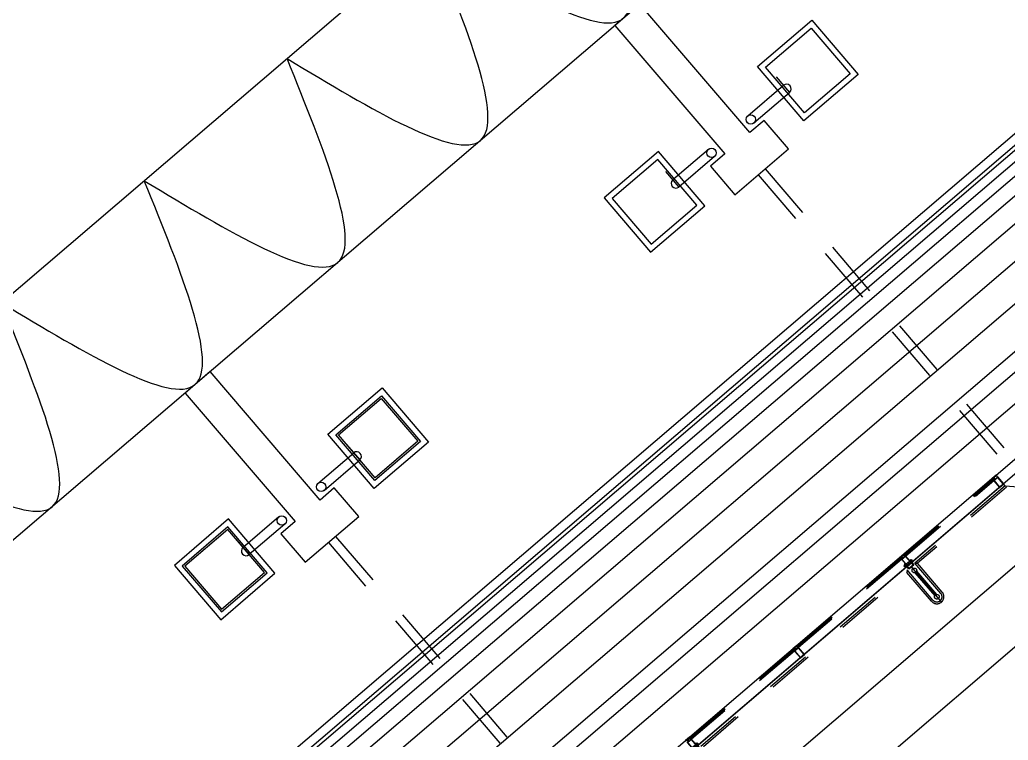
# Model space of a CAD drawing. Extents: x 268 to 383, y 668 to 793.
# Drawn here: x 363.144 to 365.297, y 775.425 to 776.994 of the extents above; entities that cross this region are included whole.
import ezdxf

# ---------------------------------------------------------------- set-up
doc = ezdxf.new("R2010")
doc.units = 0
doc.header["$LTSCALE"] = 0.5
doc.header["$MEASUREMENT"] = 0
for name, pattern in [('DASHDOTX2', [2, 1, -0.5, 0, -0.5]), ('DASHED2', [0.375, 0.25, -0.125]), ('HIDDEN', [0.375, 0.25, -0.125])]:
    doc.linetypes.add(name, pattern=pattern)
for name, color, linetype in [('2', 1, 'CONTINUOUS'), ('4', 3, 'CONTINUOUS'), ('6', 7, 'CONTINUOUS'), ('9', 1, 'DASHED2'), ('paredes', 1, 'CONTINUOUS'), ('PROYECCIONES', 6, 'HIDDEN'), ('talud', 5, 'CONTINUOUS'), ('texturas', 6, 'CONTINUOUS'), ('TUBERIA', 7, 'DASHDOTX2'), ('tuberia_alumbrado', 3, 'DASHED2'), ('ventanas', 1, 'CONTINUOUS'), ('vidrio', 6, 'CONTINUOUS')]:
    doc.layers.add(name, color=color, linetype=linetype)

# ---------------------------------------------------------------- blocks, each defined once
blk = doc.blocks.new('apoymuro-cortina')
at = {"layer": 'vidrio', "color": 1, "linetype": 'Continuous'}
for p, q in [((0, 0), (-0.099, 0)), ((0, -0.057), (0, 0)), ((-0.125, -0.001), (-0.125, -0.057)), ((-0.119, 0), (-0.124, 0)), ((-0.124, -0.057), (-0.119, -0.057)), ((-0.122, -0.01), (-0.122, -0.003)), ((-0.122, -0.032), (-0.122, -0.013)), ((-0.096, -0.032), (-0.122, -0.032)), ((-0.122, -0.035), (-0.096, -0.035)), ((-0.122, -0.044), (-0.122, -0.035)), ((-0.122, -0.054), (-0.122, -0.048)), ((-0.121, -0.003), (-0.12, -0.003)), ((-0.12, -0.01), (-0.121, -0.01)), ((-0.121, -0.013), (-0.119, -0.013)), ((-0.119, -0.045), (-0.121, -0.045)), ((-0.121, -0.047), (-0.12, -0.047)), ((-0.12, -0.055), (-0.121, -0.055)), ((-0.12, -0.003), (-0.12, -0.004)), ((-0.12, -0.009), (-0.12, -0.01)), ((-0.12, -0.047), (-0.12, -0.048)), ((-0.12, -0.054), (-0.12, -0.055)), ((-0.119, -0.004), (-0.119, -0.001)), ((-0.119, -0.012), (-0.119, -0.009)), ((-0.119, -0.048), (-0.119, -0.045)), ((-0.119, -0.057), (-0.119, -0.054)), ((-0.1, -0.001), (-0.1, -0.004)), ((-0.1, -0.009), (-0.1, -0.012)), ((-0.1, -0.045), (-0.1, -0.048)), ((-0.1, -0.054), (-0.1, -0.057)), ((-0.099, -0.013), (-0.097, -0.013)), ((-0.097, -0.045), (-0.099, -0.045)), ((-0.099, -0.057), (-0.094, -0.057)), ((-0.098, -0.003), (-0.097, -0.003)), ((-0.098, -0.004), (-0.098, -0.003)), ((-0.098, -0.01), (-0.098, -0.009)), ((-0.097, -0.01), (-0.098, -0.01)), ((-0.098, -0.047), (-0.097, -0.047)), ((-0.098, -0.048), (-0.098, -0.047)), ((-0.098, -0.055), (-0.098, -0.054)), ((-0.097, -0.055), (-0.098, -0.055)), ((-0.096, -0.003), (-0.096, -0.01)), ((-0.096, -0.013), (-0.096, -0.032)), ((-0.096, -0.035), (-0.096, -0.044)), ((-0.096, -0.048), (-0.096, -0.054)), ((-0.094, -0.057), (0, -0.057)), ((-0.093, -0.003), (-0.093, -0.054)), ((-0.004, -0.003), (-0.093, -0.003)), ((-0.093, -0.055), (-0.004, -0.055)), ((-0.003, -0.054), (-0.003, -0.003))]:
    blk.add_line(p, q, dxfattribs=at)
at = {"layer": 'vidrio', "linetype": 'Continuous'}
for p, q in [((-0.04, 0.002), (-0.04, 0.005)), ((-0.04, 0.005), (0.031, 0.005)), ((0.027, 0.002), (-0.04, 0.002)), ((-0.032, 0.006), (-0.032, 0.008)), ((-0.032, 0.008), (-0.006, 0.008)), ((-0.006, 0.006), (-0.032, 0.006)), ((-0.009, 0.01), (-0.029, 0.01)), ((-0.029, 0.01), (-0.029, 0.008)), ((-0.029, 0.008), (-0.009, 0.008)), ((-0.028, 0.011), (-0.028, 0.02)), ((-0.026, 0.021), (-0.011, 0.021)), ((-0.011, 0.011), (-0.026, 0.011)), ((-0.024, 0.02), (-0.024, 0.011)), ((-0.015, 0.021), (-0.023, 0.021)), ((-0.014, 0.011), (-0.014, 0.02)), ((-0.009, 0.02), (-0.009, 0.011)), ((-0.009, 0.008), (-0.009, 0.01)), ((-0.006, 0.008), (-0.006, 0.006)), ((0.027, -0.059), (0.027, 0.002)), ((0.031, -0.063), (0.031, 0.005)), ((-0.105, -0.044), (-0.113, -0.044)), ((-0.04, -0.059), (0.027, -0.059)), ((-0.04, -0.063), (-0.04, -0.059)), ((0.031, -0.063), (-0.04, -0.063)), ((-0.032, -0.063), (-0.032, -0.065)), ((-0.006, -0.063), (-0.032, -0.063)), ((-0.032, -0.065), (-0.006, -0.065)), ((-0.029, -0.068), (-0.029, -0.065)), ((-0.029, -0.065), (-0.009, -0.065)), ((-0.009, -0.068), (-0.029, -0.068)), ((-0.028, -0.069), (-0.028, -0.078)), ((-0.011, -0.068), (-0.026, -0.068)), ((-0.026, -0.078), (-0.011, -0.078)), ((-0.013, -0.005), (-0.025, -0.005)), ((-0.025, -0.005), (-0.025, -0.052)), ((-0.025, -0.052), (-0.013, -0.052)), ((-0.025, -0.083), (-0.025, -0.078)), ((-0.013, -0.079), (-0.025, -0.079)), ((-0.013, -0.081), (-0.025, -0.081)), ((-0.025, -0.083), (-0.024, -0.084)), ((-0.013, -0.083), (-0.025, -0.083)), ((-0.024, -0.078), (-0.024, -0.069)), ((-0.014, -0.084), (-0.024, -0.084)), ((-0.015, -0.078), (-0.023, -0.078)), ((-0.015, -0.08), (-0.023, -0.08)), ((-0.015, -0.082), (-0.023, -0.082)), ((-0.019, -0.084), (-0.019, -0.084)), ((-0.014, -0.069), (-0.014, -0.078)), ((-0.013, -0.083), (-0.014, -0.084)), ((-0.013, -0.052), (-0.013, -0.005)), ((-0.013, -0.083), (-0.013, -0.078)), ((-0.009, -0.065), (-0.009, -0.068)), ((-0.009, -0.078), (-0.009, -0.069)), ((-0.006, -0.065), (-0.006, -0.063))]:
    blk.add_line(p, q, dxfattribs=at)
at = {"layer": 'vidrio', "color": 1, "linetype": 'Continuous', "extrusion": (0, 0, -1)}
for centre, major_axis, start_param, end_param in [((-0.099, -0.001), (0.000451, -0.000451), 2.356194, 3.926991), ((-0.124, -0.001), (0.000451, -0.000451), 2.356194, 3.926991), ((-0.124, -0.057), (0.000451, 0.000451), 2.356194, 3.926991), ((-0.121, -0.003), (0.000451, -0.000451), 2.356194, 3.926991), ((-0.121, -0.01), (0.000451, 0.000451), 2.356194, 3.926991), ((-0.121, -0.013), (0.000451, -0.000451), 2.356194, 3.926991), ((-0.121, -0.044), (0.000451, 0.000451), 2.356194, 3.926991), ((-0.121, -0.048), (0.000451, -0.000451), 2.356194, 3.926991), ((-0.121, -0.054), (0.000451, 0.000451), 2.356194, 3.926991), ((-0.119, -0.004), (0.000451, 0.000451), 2.356194, 3.926991), ((-0.119, -0.009), (0.000451, -0.000451), 2.356194, 3.926991), ((-0.119, -0.048), (0.000451, 0.000451), 2.356194, 3.926991), ((-0.119, -0.054), (0.000451, -0.000451), 2.356194, 3.926991), ((-0.119, -0.001), (0.000451, -0.000451), 3.926991, 5.497787), ((-0.119, -0.004), (0.000451, -0.000451), -0.785398, 0.785398), ((-0.119, -0.009), (0.000451, -0.000451), 3.926991, 5.497787), ((-0.119, -0.012), (0.000451, -0.000451), -0.785398, 0.785398), ((-0.119, -0.045), (0.000451, -0.000451), 3.926991, 5.497787), ((-0.119, -0.048), (0.000451, -0.000451), -0.785398, 0.785398), ((-0.119, -0.054), (0.000451, -0.000451), 3.926991, 5.497787), ((-0.119, -0.057), (0.000451, -0.000451), -0.785398, 0.785398), ((-0.099, -0.004), (0.000451, 0.000451), 2.356194, 3.926991), ((-0.099, -0.009), (0.000451, -0.000451), 2.356194, 3.926991), ((-0.099, -0.012), (0.000451, 0.000451), 2.356194, 3.926991), ((-0.099, -0.045), (0.000451, -0.000451), 2.356194, 3.926991), ((-0.099, -0.048), (0.000451, 0.000451), 2.356194, 3.926991), ((-0.099, -0.054), (0.000451, -0.000451), 2.356194, 3.926991), ((-0.099, -0.057), (0.000451, 0.000451), 2.356194, 3.926991), ((-0.099, -0.004), (0.000451, -0.000451), -0.785398, 0.785398), ((-0.099, -0.009), (0.000451, -0.000451), 3.926991, 5.497787), ((-0.099, -0.048), (0.000451, -0.000451), -0.785398, 0.785398), ((-0.099, -0.054), (0.000451, -0.000451), 3.926991, 5.497787), ((-0.097, -0.003), (0.000451, 0.000451), 5.497787, 7.068583), ((-0.097, -0.01), (0.000451, -0.000451), -0.785398, 0.785398), ((-0.097, -0.013), (0.000451, -0.000451), 3.926991, 5.497787), ((-0.097, -0.044), (0.000451, -0.000451), -0.785398, 0.785398), ((-0.097, -0.048), (0.000451, 0.000451), 5.497787, 7.068583), ((-0.093, -0.003), (0.000361, 0.000361), 3.926991, 5.497787), ((-0.093, -0.054), (0.000361, 0.000361), 2.356194, 3.926991)]:
    blk.add_ellipse(centre, major_axis=major_axis, ratio=1, start_param=start_param, end_param=end_param, dxfattribs=at)
at = {"layer": 'vidrio', "linetype": 'Continuous', "extrusion": (0, 0, -1)}
for centre, major_axis, start_param, end_param in [((-0.026, 0.016), (0.00325, -0.00325), 3.399063, 4.454918), ((-0.026, 0.015), (0.00325, -0.00325), 0.257471, 1.313326), ((-0.019, 0), (0.0144, -0.0144), 3.678281, 4.175701), ((-0.019, 0.031), (0.0144, 0.0144), 2.107484, 2.604904), ((-0.011, 0.016), (0.00325, -0.00325), 3.399063, 4.454918), ((-0.011, 0.015), (0.00325, -0.00325), 0.257471, 1.313326), ((-0.026, -0.073), (0.00325, 0.00325), 4.96986, 6.025715), ((-0.026, -0.074), (0.00325, 0.00325), 1.828267, 2.884122), ((-0.019, -0.088), (0.0144, 0.0144), 5.249077, 5.746497), ((-0.019, -0.058), (0.0144, -0.0144), 0.536688, 1.034108), ((-0.011, -0.073), (0.00325, 0.00325), 4.96986, 6.025715), ((-0.011, -0.074), (0.00325, 0.00325), 1.828267, 2.884122)]:
    blk.add_ellipse(centre, major_axis=major_axis, ratio=1, start_param=start_param, end_param=end_param, dxfattribs=at)
at = {"layer": 'vidrio', "color": 5, "linetype": 'Continuous', "extrusion": (0, 0, -1)}
for centre, major_axis, start_param, end_param in [((-0.004, -0.003), (0.000361, -0.000361), 3.926991, 5.497787), ((-0.004, -0.054), (0.000361, 0.000361), 0.785398, 2.356194)]:
    blk.add_ellipse(centre, major_axis=major_axis, ratio=1, start_param=start_param, end_param=end_param, dxfattribs=at)

msp = doc.modelspace()

# ---------------------------------------------------------------- linework, layer by layer
at = {"layer": '2', "ltscale": 2}
for p, q in [((366.1797, 777.4629, -249.9372), (362.8173, 774.588, -249.9372)), ((366.1841, 777.4558, -249.9372), (362.8217, 774.5809, -249.9372)), ((366.1982, 777.4426, -249.9372), (362.8357, 774.5677, -249.9372)), ((366.203, 777.4152, -249.9372), (362.8405, 774.5404, -249.9372)), ((366.237, 777.4017, -249.9372), (362.8745, 774.5268, -249.9372)), ((366.2608, 777.3609, -249.9372), (362.8983, 774.486, -249.9372)), ((366.3016, 777.3133, -249.9372), (362.9391, 774.4384, -249.9372)), ((366.3492, 777.2624, -249.9372), (362.9867, 774.3875, -249.9372)), ((366.4035, 777.2046, -249.9372), (363.0411, 774.3297, -249.9372)), ((366.4613, 777.1401, -249.9372), (363.0988, 774.2652, -249.9372)), ((366.5361, 777.0517, -249.9372), (363.1736, 774.1768, -249.9372)), ((366.6279, 776.9294, -249.9372), (363.2654, 774.0545, -249.9372)), ((366.723, 776.8343, -249.9372), (363.3605, 773.9594, -249.9372))]:
    msp.add_line(p, q, dxfattribs=at)
at = {"layer": '4', "elevation": -249.9372}
for points in [[(364.4948, 777.0284), (364.4404, 776.9819), (364.6798, 776.7019), (364.6486, 776.6753), (364.7018, 776.6131), (364.8185, 776.7129), (364.7653, 776.7751), (364.7342, 776.7485), (364.4948, 777.0284)], [(363.5585, 776.2278), (363.504, 776.1813), (363.7434, 775.9014), (363.7123, 775.8748), (363.7655, 775.8126), (363.8821, 775.9123), (363.8289, 775.9745), (363.7978, 775.9479), (363.5585, 776.2278)]]:
    msp.add_lwpolyline(points, dxfattribs=at)
at = {"layer": '6', "ltscale": 2}
msp.add_line((366.165, 777.4758, -249.9372), (362.8026, 774.6009, -249.9372), dxfattribs=at)
at = {"layer": '9', "ltscale": 0.8}
for p, q in [((365.2709, 776.0027, -249.9372), (365.6988, 776.3685, -249.9372)), ((365.0694, 775.8272, -249.9372), (365.2656, 775.995, -249.9372)), ((365.0699, 775.8266, -249.9372), (365.2662, 775.9944, -249.9372)), ((365.0705, 775.826, -249.9372), (365.2667, 775.9938, -249.9372)), ((365.262, 775.9949, -249.9372), (365.2627, 775.9941, -249.9372)), ((365.2708, 776.0026, -249.9372), (365.2621, 775.9951, -249.9372)), ((365.2629, 775.995, -249.9372), (365.2639, 775.9958, -249.9372)), ((365.263, 775.9946, -249.9372), (365.2629, 775.9948, -249.9372)), ((365.2629, 775.9941, -249.9372), (365.2634, 775.9945, -249.9372)), ((365.2632, 775.9947, -249.9372), (365.263, 775.9946, -249.9372)), ((365.264, 775.9958, -249.9372), (365.2642, 775.9956, -249.9372)), ((365.2642, 775.9956, -249.9372), (365.264, 775.9954, -249.9372)), ((365.2642, 775.9952, -249.9372), (365.2647, 775.9957, -249.9372)), ((365.2647, 775.9958, -249.9372), (365.2644, 775.9962, -249.9372)), ((365.2645, 775.9963, -249.9372), (365.2659, 775.9976, -249.9372)), ((365.2667, 775.9938, -249.9372), (365.2656, 775.995, -249.9372)), ((365.2659, 775.9976, -249.9372), (365.2693, 775.9935, -249.9372)), ((365.2663, 775.9979, -249.9372), (365.2692, 776.0004, -249.9372)), ((365.2697, 775.9939, -249.9372), (365.2663, 775.9979, -249.9372)), ((365.2746, 775.9973, -249.9372), (365.2667, 775.9905, -249.9372)), ((365.2693, 775.9935, -249.9372), (365.2679, 775.9923, -249.9372)), ((365.2694, 776.0004, -249.9372), (365.2697, 776.0001, -249.9372)), ((365.2726, 775.9964, -249.9372), (365.2697, 775.9939, -249.9372)), ((365.2698, 776.0009, -249.9372), (365.2708, 776.0018, -249.9372)), ((365.27, 776.0005, -249.9372), (365.2698, 776.0007, -249.9372)), ((365.2699, 776.0001, -249.9372), (365.2704, 776.0005, -249.9372)), ((365.2702, 776.0007, -249.9372), (365.27, 776.0005, -249.9372)), ((365.2908, 775.9793, -249.9372), (365.2709, 776.0027, -249.9372)), ((365.2717, 776.0018, -249.9372), (365.271, 776.0026, -249.9372)), ((365.271, 776.0018, -249.9372), (365.2712, 776.0015, -249.9372)), ((365.2712, 776.0015, -249.9372), (365.271, 776.0014, -249.9372)), ((365.2711, 776.0012, -249.9372), (365.2716, 776.0016, -249.9372)), ((365.2729, 775.9975, -249.9372), (365.2724, 775.9971, -249.9372)), ((365.2724, 775.9969, -249.9372), (365.2727, 775.9966, -249.9372)), ((365.2729, 775.9971, -249.9372), (365.2731, 775.9973, -249.9372)), ((365.2731, 775.9969, -249.9372), (365.2729, 775.9971, -249.9372)), ((365.2742, 775.9978, -249.9372), (365.2732, 775.9969, -249.9372)), ((365.2742, 775.9986, -249.9372), (365.2737, 775.9982, -249.9372)), ((365.2739, 775.998, -249.9372), (365.2741, 775.9982, -249.9372)), ((365.2741, 775.9982, -249.9372), (365.2742, 775.9979, -249.9372)), ((365.2875, 775.9832, -249.9372), (365.2744, 775.9986, -249.9372)), ((365.2866, 775.9834, -249.9372), (365.2748, 775.9973, -249.9372)), ((365.0738, 775.8263, -249.9372), (365.2658, 775.9906, -249.9372)), ((365.2908, 775.9793, -249.9372), (365.094, 775.811, -249.9372)), ((365.2935, 775.9762, -249.9372), (365.0998, 775.8106, -249.9372)), ((365.2654, 775.991, -249.9372), (365.2661, 775.9902, -249.9372)), ((365.266, 775.9916, -249.9372), (365.2655, 775.9911, -249.9372)), ((365.2659, 775.9912, -249.9372), (365.2661, 775.9914, -249.9372)), ((365.2661, 775.991, -249.9372), (365.2659, 775.9912, -249.9372)), ((365.2661, 775.9902, -249.9372), (365.2786, 775.9756, -249.9372)), ((365.2673, 775.9918, -249.9372), (365.2663, 775.991, -249.9372)), ((365.2672, 775.9927, -249.9372), (365.2667, 775.9923, -249.9372)), ((365.2667, 775.9904, -249.9372), (365.2786, 775.9765, -249.9372)), ((365.2669, 775.9921, -249.9372), (365.2671, 775.9922, -249.9372)), ((365.2671, 775.9922, -249.9372), (365.2673, 775.992, -249.9372)), ((365.2677, 775.9923, -249.9372), (365.2674, 775.9927, -249.9372)), ((365.2786, 775.9756, -249.9372), (365.2875, 775.9832, -249.9372)), ((365.2787, 775.9765, -249.9372), (365.2866, 775.9833, -249.9372)), ((365.2908, 775.9793, -249.9372), (365.3383, 775.9756, -249.9372)), ((365.0647, 775.8232, -249.9372), (364.8347, 775.6266, -249.9372)), ((365.0652, 775.8226, -249.9372), (364.8352, 775.6259, -249.9372)), ((365.0658, 775.822, -249.9372), (364.8358, 775.6253, -249.9372)), ((365.0694, 775.8272, -249.9372), (365.0705, 775.826, -249.9372)), ((365.0649, 775.8187, -249.9372), (364.8405, 775.6269, -249.9372)), ((365.0862, 775.8028, -249.9372), (365.1541, 775.7234, -249.9372)), ((365.1505, 775.7449, -249.9372), (365.094, 775.811, -249.9372)), ((365.094, 775.811, -249.9372), (365.0998, 775.8106, -249.9372)), ((365.1536, 775.7476, -249.9372), (365.0998, 775.8106, -249.9372)), ((364.6274, 775.4121, -249.9372), (365.0769, 775.7964, -249.9372)), ((364.6332, 775.4117, -249.9372), (365.0764, 775.7906, -249.9372)), ((365.0769, 775.7964, -249.9372), (365.0764, 775.7906, -249.9372)), ((365.1303, 775.7276, -249.9372), (365.0764, 775.7906, -249.9372)), ((365.1334, 775.7303, -249.9372), (365.0769, 775.7964, -249.9372)), ((365.0938, 775.79, -249.9372), (365.1371, 775.7393, -249.9372)), ((365.0977, 775.7933, -249.9372), (365.141, 775.7426, -249.9372)), ((364.8366, 775.6313, -249.9372), (364.8278, 775.6239, -249.9372)), ((364.8321, 775.6267, -249.9372), (364.835, 775.6291, -249.9372)), ((364.8355, 775.6227, -249.9372), (364.8321, 775.6267, -249.9372)), ((364.8347, 775.6266, -249.9372), (364.8358, 775.6253, -249.9372)), ((364.8352, 775.6291, -249.9372), (364.8354, 775.6288, -249.9372)), ((364.8356, 775.6297, -249.9372), (364.8366, 775.6305, -249.9372)), ((364.8358, 775.6293, -249.9372), (364.8356, 775.6295, -249.9372)), ((364.8356, 775.6288, -249.9372), (364.8361, 775.6292, -249.9372)), ((364.836, 775.6294, -249.9372), (364.8358, 775.6293, -249.9372)), ((364.8374, 775.6305, -249.9372), (364.8367, 775.6313, -249.9372)), ((364.8369, 775.6303, -249.9372), (364.8367, 775.6301, -249.9372)), ((364.8368, 775.6305, -249.9372), (364.8369, 775.6303, -249.9372)), ((364.8369, 775.6299, -249.9372), (364.8374, 775.6303, -249.9372)), ((364.84, 775.6273, -249.9372), (364.8395, 775.6269, -249.9372)), ((364.8396, 775.6267, -249.9372), (364.8398, 775.6269, -249.9372)), ((364.8398, 775.6269, -249.9372), (364.84, 775.6267, -249.9372)), ((364.8533, 775.612, -249.9372), (364.8401, 775.6273, -249.9372)), ((364.8314, 775.6238, -249.9372), (364.6014, 775.4271, -249.9372)), ((364.8319, 775.6231, -249.9372), (364.6019, 775.4265, -249.9372)), ((364.8325, 775.6225, -249.9372), (364.6025, 775.4259, -249.9372)), ((364.8316, 775.6192, -249.9372), (364.6073, 775.4274, -249.9372)), ((364.8278, 775.6237, -249.9372), (364.8285, 775.6229, -249.9372)), ((364.8286, 775.6237, -249.9372), (364.8296, 775.6246, -249.9372)), ((364.8288, 775.6233, -249.9372), (364.8286, 775.6235, -249.9372)), ((364.8287, 775.6229, -249.9372), (364.8292, 775.6233, -249.9372)), ((364.829, 775.6235, -249.9372), (364.8288, 775.6233, -249.9372)), ((364.8298, 775.6246, -249.9372), (364.83, 775.6243, -249.9372)), ((364.83, 775.6243, -249.9372), (364.8298, 775.6242, -249.9372)), ((364.83, 775.624, -249.9372), (364.8305, 775.6244, -249.9372)), ((364.8302, 775.6251, -249.9372), (364.8317, 775.6263, -249.9372)), ((364.8305, 775.6246, -249.9372), (364.8302, 775.6249, -249.9372)), ((364.8317, 775.6203, -249.9372), (364.8312, 775.6199, -249.9372)), ((364.8312, 775.6197, -249.9372), (364.8319, 775.6189, -249.9372)), ((364.8325, 775.6225, -249.9372), (364.8314, 775.6238, -249.9372)), ((364.8317, 775.6263, -249.9372), (364.8351, 775.6223, -249.9372)), ((364.8317, 775.6199, -249.9372), (364.8319, 775.6201, -249.9372)), ((364.8319, 775.6197, -249.9372), (364.8317, 775.6199, -249.9372)), ((364.8319, 775.6189, -249.9372), (364.8444, 775.6043, -249.9372)), ((364.8331, 775.6206, -249.9372), (364.8321, 775.6197, -249.9372)), ((364.8404, 775.626, -249.9372), (364.8325, 775.6193, -249.9372)), ((364.833, 775.6214, -249.9372), (364.8325, 775.621, -249.9372)), ((364.8325, 775.6191, -249.9372), (364.8443, 775.6053, -249.9372)), ((364.8327, 775.6208, -249.9372), (364.8329, 775.621, -249.9372)), ((364.8329, 775.621, -249.9372), (364.8331, 775.6207, -249.9372)), ((364.8335, 775.6211, -249.9372), (364.8332, 775.6214, -249.9372)), ((364.8351, 775.6223, -249.9372), (364.8337, 775.6211, -249.9372)), ((364.8384, 775.6251, -249.9372), (364.8355, 775.6227, -249.9372)), ((364.8387, 775.6262, -249.9372), (364.8382, 775.6258, -249.9372)), ((364.8382, 775.6256, -249.9372), (364.8384, 775.6253, -249.9372)), ((364.8386, 775.6259, -249.9372), (364.8388, 775.626, -249.9372)), ((364.8388, 775.6257, -249.9372), (364.8386, 775.6259, -249.9372)), ((364.84, 775.6265, -249.9372), (364.839, 775.6256, -249.9372)), ((364.8524, 775.6121, -249.9372), (364.8405, 775.626, -249.9372)), ((364.8444, 775.6043, -249.9372), (364.8533, 775.612, -249.9372)), ((364.8445, 775.6052, -249.9372), (364.8524, 775.612, -249.9372)), ((364.6014, 775.4271, -249.9372), (364.6025, 775.4259, -249.9372))]:
    msp.add_line(p, q, dxfattribs=at)
for centre, radius in [((365.0928, 775.795, -249.9372), 0.00512), ((365.1419, 775.7376, -249.9372), 0.00512), ((366.0419, 774.216, -249.9372), 1.2277)]:
    msp.add_circle(centre, radius, dxfattribs=at)
for radius in [0.0153, 0.0113]:
    msp.add_arc((365.1419, 775.7376, -249.9372), radius, 220.53, 40.53, dxfattribs=at)
at = {"layer": '9', "ltscale": 0.8, "extrusion": (0, 0, -1)}
for centre, major_axis, start_param, end_param in [((365.2621, 775.995, -249.9372), (0.00013, -0.00001), 2.356194, 3.926991), ((365.2628, 775.9942, -249.9372), (-0.00001, -0.00013), -0.785398, 0.785398), ((365.263, 775.9949, -249.9372), (0.00013, -0.00001), 2.356194, 3.926991), ((365.2633, 775.9946, -249.9372), (-0.00001, -0.00013), 2.356194, 3.926991), ((365.2633, 775.9946, -249.9372), (-0.00001, -0.00013), 3.926991, 5.497787), ((365.2639, 775.9957, -249.9372), (-0.00001, -0.00013), 2.356194, 3.926991), ((365.2641, 775.9953, -249.9372), (0.00013, -0.00001), 2.356194, 3.926991), ((365.2641, 775.9953, -249.9372), (-0.00001, -0.00013), -0.785398, 0.785398), ((365.2645, 775.9962, -249.9372), (0.00013, -0.00001), 2.356194, 3.926991), ((365.2646, 775.9957, -249.9372), (-0.00001, -0.00013), 3.926991, 5.497787), ((365.2673, 775.9926, -249.9372), (-0.00001, -0.00013), 2.356194, 3.926991), ((365.2693, 776.0003, -249.9372), (-0.00001, -0.00013), 2.356194, 3.926991), ((365.2698, 776.0002, -249.9372), (-0.00001, -0.00013), -0.785398, 0.785398), ((365.2699, 776.0008, -249.9372), (0.00013, -0.00001), 2.356194, 3.926991), ((365.2703, 776.0006, -249.9372), (-0.00001, -0.00013), 2.356194, 3.926991), ((365.2703, 776.0006, -249.9372), (-0.00001, -0.00013), 3.926991, 5.497787), ((365.2709, 776.0025, -249.9372), (-0.00001, -0.00013), 2.356194, 3.926991), ((365.2709, 776.0017, -249.9372), (-0.00001, -0.00013), 2.356194, 3.926991), ((365.2711, 776.0013, -249.9372), (0.00013, -0.00001), 2.356194, 3.926991), ((365.2711, 776.0013, -249.9372), (-0.00001, -0.00013), -0.785398, 0.785398), ((365.2716, 776.0017, -249.9372), (-0.00001, -0.00013), 3.926991, 5.497787), ((365.2725, 775.997, -249.9372), (0.00013, -0.00001), 2.356194, 3.926991), ((365.2726, 775.9965, -249.9372), (-0.00001, -0.00013), 3.926991, 5.497787), ((365.273, 775.9974, -249.9372), (-0.00001, -0.00013), 2.356194, 3.926991), ((365.273, 775.9974, -249.9372), (-0.00001, -0.00013), 3.926991, 5.497787), ((365.2732, 775.997, -249.9372), (-0.00001, -0.00013), -0.785398, 0.785398), ((365.2738, 775.9981, -249.9372), (0.00013, -0.00001), 2.356194, 3.926991), ((365.2738, 775.9981, -249.9372), (-0.00001, -0.00013), -0.785398, 0.785398), ((365.2743, 775.9985, -249.9372), (-0.00001, -0.00013), 2.356194, 3.926991), ((365.2741, 775.9979, -249.9372), (0.00013, -0.00001), 5.497787, 7.068583), ((365.2747, 775.9972, -249.9372), (0.000104, -0.000008), 3.926991, 5.497787), ((365.2655, 775.991, -249.9372), (0.00013, -0.00001), 2.356194, 3.926991), ((365.266, 775.9915, -249.9372), (-0.00001, -0.00013), 2.356194, 3.926991), ((365.266, 775.9915, -249.9372), (-0.00001, -0.00013), 3.926991, 5.497787), ((365.2668, 775.9922, -249.9372), (0.00013, -0.00001), 2.356194, 3.926991), ((365.2668, 775.9922, -249.9372), (-0.00001, -0.00013), -0.785398, 0.785398), ((365.2668, 775.9904, -249.9372), (0.000104, -0.000008), 2.356194, 3.926991), ((365.2672, 775.9919, -249.9372), (0.00013, -0.00001), 5.497787, 7.068583), ((365.2678, 775.9924, -249.9372), (-0.00001, -0.00013), -0.785398, 0.785398), ((365.2786, 775.9766, -249.9372), (0.000104, -0.000008), 0.785398, 2.356194), ((365.2865, 775.9833, -249.9372), (-0.000008, -0.000104), 3.926991, 5.497787), ((364.8351, 775.629, -249.9372), (-0.00001, -0.00013), 2.356194, 3.926991), ((364.8355, 775.6289, -249.9372), (-0.00001, -0.00013), -0.785398, 0.785398), ((364.8357, 775.6296, -249.9372), (0.00013, -0.00001), 2.356194, 3.926991), ((364.836, 775.6293, -249.9372), (-0.00001, -0.00013), 2.356194, 3.926991), ((364.836, 775.6293, -249.9372), (-0.00001, -0.00013), 3.926991, 5.497787), ((364.8366, 775.6312, -249.9372), (-0.00001, -0.00013), 2.356194, 3.926991), ((364.8367, 775.6304, -249.9372), (-0.00001, -0.00013), 2.356194, 3.926991), ((364.8368, 775.63, -249.9372), (0.00013, -0.00001), 2.356194, 3.926991), ((364.8368, 775.63, -249.9372), (-0.00001, -0.00013), -0.785398, 0.785398), ((364.8373, 775.6304, -249.9372), (-0.00001, -0.00013), 3.926991, 5.497787), ((364.8395, 775.6268, -249.9372), (0.00013, -0.00001), 2.356194, 3.926991), ((364.8395, 775.6268, -249.9372), (-0.00001, -0.00013), -0.785398, 0.785398), ((364.84, 775.6273, -249.9372), (-0.00001, -0.00013), 2.356194, 3.926991), ((364.8399, 775.6266, -249.9372), (0.00013, -0.00001), 5.497787, 7.068583), ((364.8279, 775.6238, -249.9372), (0.00013, -0.00001), 2.356194, 3.926991), ((364.8286, 775.623, -249.9372), (-0.00001, -0.00013), -0.785398, 0.785398), ((364.8287, 775.6236, -249.9372), (0.00013, -0.00001), 2.356194, 3.926991), ((364.8291, 775.6234, -249.9372), (-0.00001, -0.00013), 2.356194, 3.926991), ((364.8291, 775.6234, -249.9372), (-0.00001, -0.00013), 3.926991, 5.497787), ((364.8297, 775.6245, -249.9372), (-0.00001, -0.00013), 2.356194, 3.926991), ((364.8299, 775.6241, -249.9372), (0.00013, -0.00001), 2.356194, 3.926991), ((364.8299, 775.6241, -249.9372), (-0.00001, -0.00013), -0.785398, 0.785398), ((364.8303, 775.625, -249.9372), (0.00013, -0.00001), 2.356194, 3.926991), ((364.8304, 775.6245, -249.9372), (-0.00001, -0.00013), 3.926991, 5.497787), ((364.8313, 775.6198, -249.9372), (0.00013, -0.00001), 2.356194, 3.926991), ((364.8318, 775.6202, -249.9372), (-0.00001, -0.00013), 2.356194, 3.926991), ((364.8318, 775.6202, -249.9372), (-0.00001, -0.00013), 3.926991, 5.497787), ((364.8326, 775.6209, -249.9372), (0.00013, -0.00001), 2.356194, 3.926991), ((364.8326, 775.6209, -249.9372), (-0.00001, -0.00013), -0.785398, 0.785398), ((364.8326, 775.6192, -249.9372), (0.000104, -0.000008), 2.356194, 3.926991), ((364.8331, 775.6213, -249.9372), (-0.00001, -0.00013), 2.356194, 3.926991), ((364.833, 775.6207, -249.9372), (0.00013, -0.00001), 5.497787, 7.068583), ((364.8336, 775.6212, -249.9372), (-0.00001, -0.00013), -0.785398, 0.785398), ((364.8383, 775.6257, -249.9372), (0.00013, -0.00001), 2.356194, 3.926991), ((364.8383, 775.6252, -249.9372), (-0.00001, -0.00013), 3.926991, 5.497787), ((364.8388, 775.6261, -249.9372), (-0.00001, -0.00013), 2.356194, 3.926991), ((364.8388, 775.6261, -249.9372), (-0.00001, -0.00013), 3.926991, 5.497787), ((364.8389, 775.6257, -249.9372), (-0.00001, -0.00013), -0.785398, 0.785398), ((364.8405, 775.6259, -249.9372), (0.000104, -0.000008), 3.926991, 5.497787)]:
    msp.add_ellipse(centre, major_axis=major_axis, ratio=1, start_param=start_param, end_param=end_param, dxfattribs=at)
at = {"layer": 'paredes', "color": 6}
msp.add_line((365.2709, 776.0027, -249.9372), (363.8936, 774.8251, -249.9372), dxfattribs=at)
at = {"layer": 'PROYECCIONES'}
for p, q in [((364.7679, 776.6697, -249.9372), (365.3098, 776.0359, -249.9372)), ((364.7524, 776.6564, -249.9372), (365.2942, 776.0226, -249.9372)), ((363.8316, 775.8691, -249.9372), (364.3734, 775.2353, -249.9372)), ((363.816, 775.8558, -249.9372), (364.3579, 775.222, -249.9372))]:
    msp.add_line(p, q, dxfattribs=at)
at = {"layer": 'talud'}
for p, q in [((365.7686, 778.6558, -249.9372), (361.5488, 775.048, -249.9372)), ((365.7235, 778.0789, -249.9372), (362.1257, 775.0029, -249.9372))]:
    msp.add_line(p, q, dxfattribs=at)
at = {"layer": 'texturas', "color": 1}
msp.add_line((365.6508, 776.5159, -249.9372), (363.7554, 774.8954, -249.9372), dxfattribs=at)
at = {"layer": 'texturas'}
for points in [[(364.0371, 777.1755, -249.9372), (364.4586, 776.9974, -249.9372), (364.3481, 777.4414, -249.9372)], [(363.7261, 776.9095, -249.9372), (364.1475, 776.7315, -249.9372), (364.0371, 777.1755, -249.9372)], [(363.415, 776.6436, -249.9372), (363.8365, 776.4655, -249.9372), (363.7261, 776.9095, -249.9372)], [(363.104, 776.3777, -249.9372), (363.5254, 776.1996, -249.9372), (363.415, 776.6436, -249.9372)], [(362.7929, 776.1117, -249.9372), (363.2144, 775.9336, -249.9372), (363.104, 776.3777, -249.9372)]]:
    msp.add_spline(points, degree=3, dxfattribs=at)
at = {"layer": 'TUBERIA', "color": 1}
for p, q in [((364.7919, 776.8699, -249.9372), (364.8208, 776.836, -249.9372)), ((364.7298, 776.7851, -249.9372), (364.8076, 776.8516, -249.9372)), ((364.7431, 776.7696, -249.9372), (364.8208, 776.836, -249.9372)), ((364.6443, 776.712, -249.9372), (364.5665, 776.6455, -249.9372)), ((364.6576, 776.6964, -249.9372), (364.5798, 776.6299, -249.9372)), ((364.5509, 776.6638, -249.9372), (364.5798, 776.6299, -249.9372)), ((363.8555, 776.0693, -249.9372), (363.8845, 776.0355, -249.9372)), ((363.7934, 775.9845, -249.9372), (363.8712, 776.051, -249.9372)), ((363.8067, 775.969, -249.9372), (363.8845, 776.0355, -249.9372)), ((363.7079, 775.9114, -249.9372), (363.6301, 775.8449, -249.9372)), ((363.7212, 775.8958, -249.9372), (363.6434, 775.8294, -249.9372)), ((363.6145, 775.8632, -249.9372), (363.6434, 775.8294, -249.9372))]:
    msp.add_line(p, q, dxfattribs=at)
at = {"layer": 'TUBERIA', "color": 1, "elevation": -249.9372}
for points in [[(364.8523, 776.7741), (364.7512, 776.8923), (364.8694, 776.9933), (364.9705, 776.8751)], [(364.8536, 776.7914), (364.7685, 776.8909), (364.8681, 776.976), (364.9532, 776.8765)], [(364.6361, 776.5893), (364.5351, 776.7074), (364.4169, 776.6064), (364.5179, 776.4882)], [(364.6188, 776.5906), (364.5337, 776.6901), (364.4342, 776.605), (364.5193, 776.5055)], [(363.9159, 775.9735), (363.8149, 776.0917), (363.9331, 776.1928), (364.0341, 776.0746)], [(363.9173, 775.9908), (363.8322, 776.0903), (363.9317, 776.1754), (364.0168, 776.0759)], [(363.9177, 775.9966), (363.8379, 776.0899), (363.9313, 776.1697), (364.011, 776.0764)], [(363.6997, 775.7887), (363.5987, 775.9069), (363.4805, 775.8058), (363.5816, 775.6876)], [(363.6824, 775.79), (363.5973, 775.8896), (363.4978, 775.8045), (363.5829, 775.7049)], [(363.6767, 775.7905), (363.5969, 775.8838), (363.5036, 775.804), (363.5834, 775.7107)]]:
    msp.add_lwpolyline(points, close=True, dxfattribs=at)
at = {"layer": 'TUBERIA', "color": 1, "linetype": 'Continuous'}
for centre in [(364.7364, 776.7773, -249.9372), (364.6509, 776.7042, -249.9372), (363.8001, 775.9768, -249.9372), (363.7145, 775.9036, -249.9372)]:
    msp.add_circle(centre, 0.0102, dxfattribs=at)
for centre, start, end in [((364.8142, 776.8438, -249.9372), 310.53, 130.53), ((364.5731, 776.6377, -249.9372), 130.53, 310.53), ((363.8778, 776.0432, -249.9372), 310.53, 130.53), ((363.6368, 775.8371, -249.9372), 130.53, 310.53)]:
    msp.add_arc(centre, 0.0102, start, end, dxfattribs=at)
at = {"layer": 'tuberia_alumbrado', "ltscale": 10}
msp.add_circle((367.8806, 778.4437), 14.8581, dxfattribs=at)
at = {"layer": 'ventanas'}
msp.add_line((365.2875, 775.9832, -249.9372), (363.9183, 774.8125, -249.9372), dxfattribs=at)

# ---------------------------------------------------------------- block references
at = {"layer": '9', "ltscale": 0.8, "xscale": 0.2046149929618349, "yscale": 0.204614992961865, "zscale": 0.2046149929618987, "rotation": 310.5299999999834}
for p in [(365.0866, 775.8114, -249.9372), (364.62, 775.4125, -249.9372)]:
    msp.add_blockref('apoymuro-cortina', p, dxfattribs=at)

doc.saveas('drawing.dxf')
